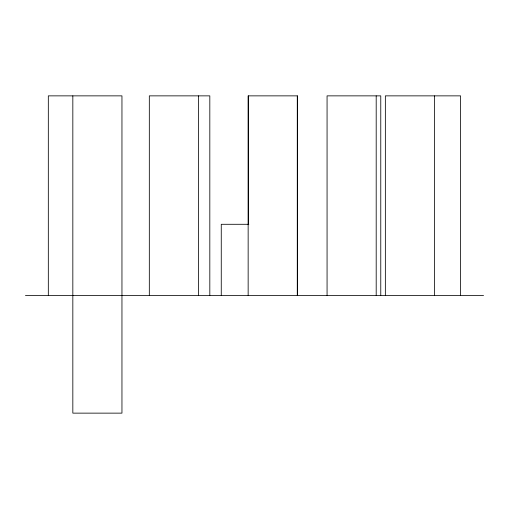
<?xml version="1.0" encoding="UTF-8"?>
<svg xmlns="http://www.w3.org/2000/svg" width="509" height="509" viewBox="0 0 509 509"><rect width="100%" height="100%" fill="white"/><g stroke="black" fill="none" stroke-linecap="round" stroke-linejoin="round"><path stroke-width="0.76" d="M248.818 224.291L221.262 224.291L221.262 295.443M25.45 295.443L483.55 295.443M460.594 295.443L460.594 95.864L385.358 95.864L385.358 295.443M434.489 95.864L434.489 295.443M380.77 295.443L380.77 95.864L327.064 95.864L327.064 295.443M376.196 95.864L376.196 295.443M297.466 295.443L297.466 95.864L248.15 95.864L248.15 295.443M297.281 95.864L297.281 295.443M248.335 95.864L248.335 224.673M209.816 295.443L209.816 95.864L149.322 95.864L149.322 295.443M198.453 95.864L198.453 295.443M72.832 95.864L72.832 413.136L121.956 413.136L121.956 95.864L48.323 95.864L48.323 295.443"/></g></svg>
